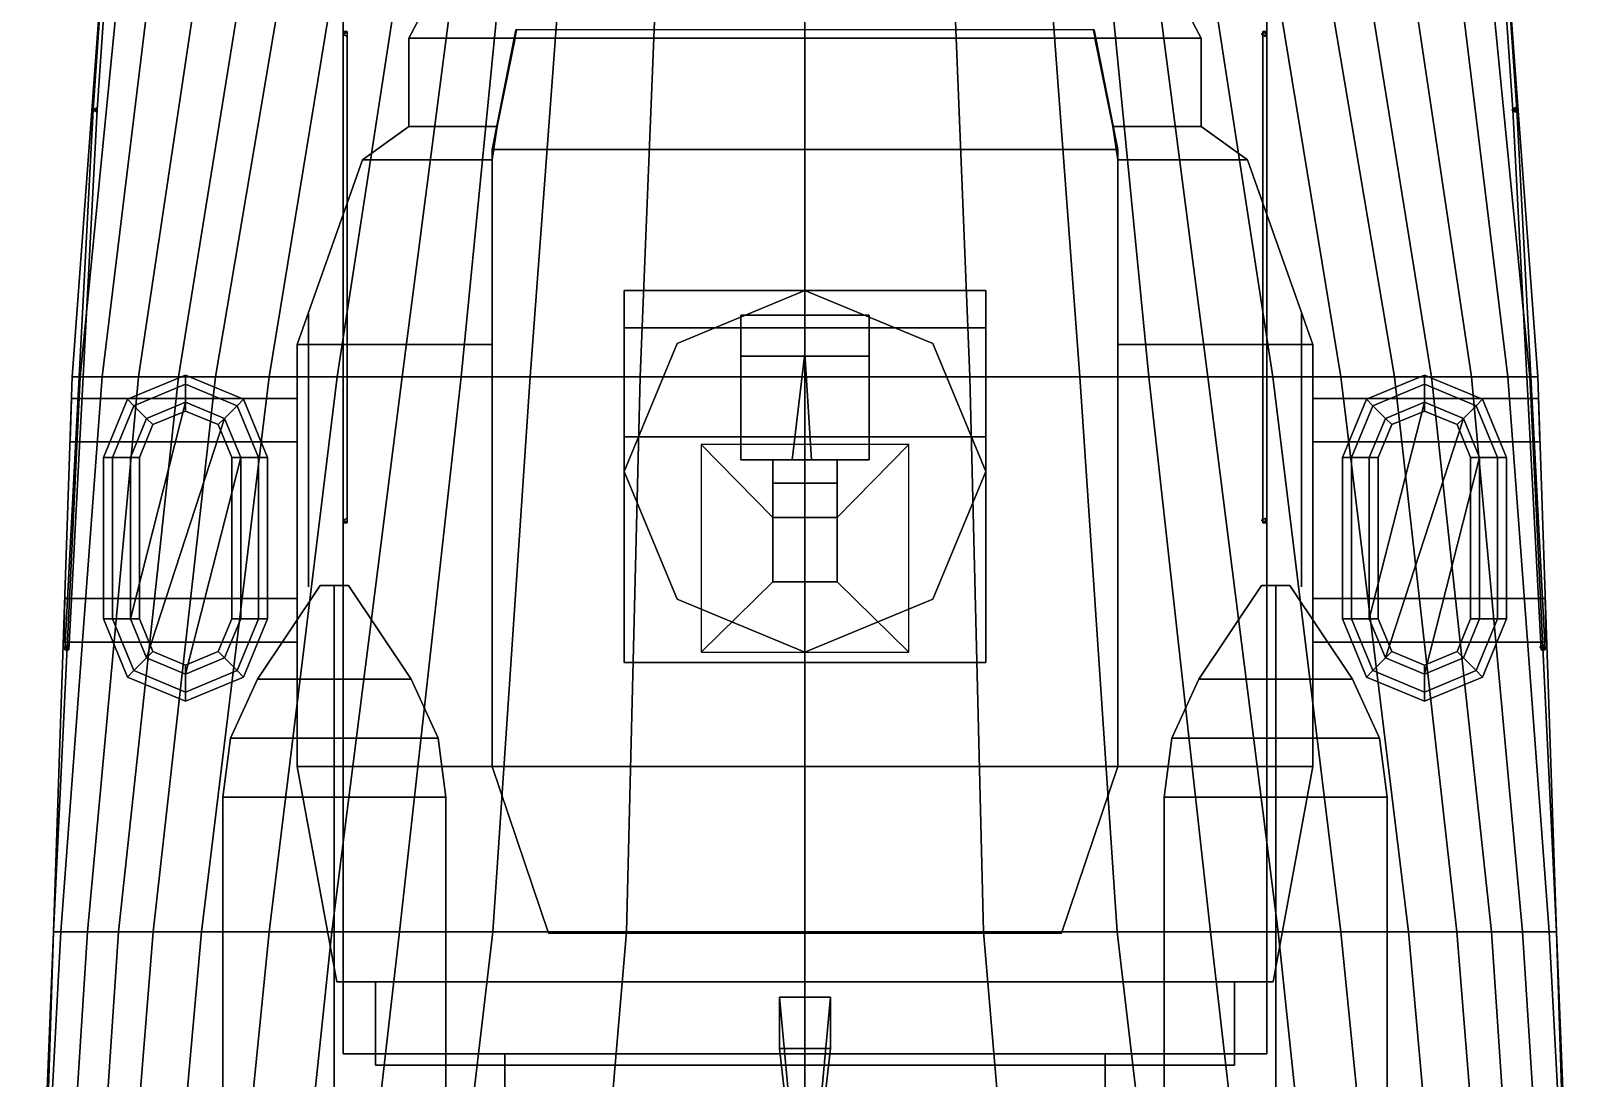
# Model space of a CAD drawing. Header units: millimetres. Extents: x -6 to 6, y -93 to 86.
# Drawn here: x -6.04 to 6.04, y 15.85 to 24.02 of the extents above; entities that cross this region are included whole.
import ezdxf

# ---------------------------------------------------------------- set-up
doc = ezdxf.new("R2010")
doc.units = ezdxf.units.MM
doc.layers.add('boats', color=1, linetype='Continuous')
doc.layers.add('railings', color=6, linetype='Continuous')

msp = doc.modelspace()

# ---------------------------------------------------------------- linework, layer by layer
at = {"color": 4}
for points in [[(3.09, 23.96, 9.97), (1.73, 26.52, 9.97), (-1.73, 26.52, 9.97), (-3.09, 23.96, 9.97)], [(-3.09, 23.96, 9.97), (-1.73, 26.52, 9.97), (1.73, 26.52, 9.97), (3.09, 23.96, 9.97)], [(-3.09, 23.96, 9.97), (-3.09, 23.96, 11.37), (-1.73, 26.52, 11.37), (-1.73, 26.52, 9.97)], [(-1.73, 26.52, 9.97), (-1.73, 26.52, 11.37), (-3.09, 23.96, 11.37), (-3.09, 23.96, 9.97)], [(3.09, 23.96, 9.97), (3.09, 23.96, 11.37), (1.73, 26.52, 11.37), (1.73, 26.52, 9.97)], [(1.73, 26.52, 9.97), (1.73, 26.52, 11.37), (3.09, 23.96, 11.37), (3.09, 23.96, 9.97)], [(-2.4, 23.27, 9.97), (-2.26, 23.96, 9.97), (-3.09, 23.96, 9.97), (-3.09, 23.27, 9.97)], [(-3.09, 23.27, 9.97), (-3.09, 23.96, 9.97), (-2.26, 23.96, 9.97), (-2.4, 23.27, 9.97)], [(-3.09, 23.96, 9.97), (-3.09, 23.96, 11.37), (-3.09, 23.27, 11.37), (-3.09, 23.27, 9.97)], [(-3.09, 23.27, 9.97), (-3.09, 23.27, 11.37), (-3.09, 23.96, 11.37), (-3.09, 23.96, 9.97)], [(-2.44, 23.09, 11.63), (-2.44, 23.09, 13.03), (-2.25, 24.02, 13.03), (-2.25, 24.02, 11.63)], [(-2.25, 24.02, 11.63), (-2.25, 24.02, 13.03), (-2.44, 23.09, 13.03), (-2.44, 23.09, 11.63)], [(2.44, 23.09, 11.63), (2.44, 23.09, 13.03), (2.25, 24.02, 13.03), (2.25, 24.02, 11.63)], [(2.25, 24.02, 11.63), (2.25, 24.02, 13.03), (2.44, 23.09, 13.03), (2.44, 23.09, 11.63)], [(2.4, 23.27, 9.97), (2.26, 23.96, 9.97), (3.09, 23.96, 9.97), (3.09, 23.27, 9.97)], [(3.09, 23.27, 9.97), (3.09, 23.96, 9.97), (2.26, 23.96, 9.97), (2.4, 23.27, 9.97)], [(3.09, 23.96, 9.97), (3.09, 23.96, 11.37), (3.09, 23.27, 11.37), (3.09, 23.27, 9.97)], [(3.09, 23.27, 9.97), (3.09, 23.27, 11.37), (3.09, 23.96, 11.37), (3.09, 23.96, 9.97)], [(-2.44, 23.09, 11.63), (-2.44, 23.09, 13.03), (-2.44, 18.28, 13.03), (-2.44, 18.28, 11.63)], [(-2.44, 18.28, 11.63), (-2.44, 18.28, 13.03), (-2.44, 23.09, 13.03), (-2.44, 23.09, 11.63)], [(2.44, 23.09, 11.63), (2.44, 23.09, 13.03), (2.44, 18.28, 13.03), (2.44, 18.28, 11.63)], [(2.44, 18.28, 11.63), (2.44, 18.28, 13.03), (2.44, 23.09, 13.03), (2.44, 23.09, 11.63)], [(-2, 16.98, 11.63), (-2, 16.98, 13.03), (-2.44, 18.28, 13.03), (-2.44, 18.28, 11.63)], [(-2.44, 18.28, 11.63), (-2.44, 18.28, 13.03), (-2, 16.98, 13.03), (-2, 16.98, 11.63)], [(2, 16.98, 11.63), (2, 16.98, 13.03), (2.44, 18.28, 13.03), (2.44, 18.28, 11.63)], [(2.44, 18.28, 11.63), (2.44, 18.28, 13.03), (2, 16.98, 13.03), (2, 16.98, 11.63)], [(-2, 16.98, 11.63), (-2, 16.98, 13.03), (2, 16.98, 13.03), (2, 16.98, 11.63)], [(2, 16.98, 11.63), (2, 16.98, 13.03), (-2, 16.98, 13.03), (-2, 16.98, 11.63)]]:
    msp.add_3dface(points, dxfattribs=at)
for points in [[(-5.399, 25.577, 4.649), (-5.233, 25.577, 3.469), (-5.652, 21.319, 3.469), (-5.714, 21.319, 4.365)], [(5.399, 25.577, 4.649), (-5.399, 25.577, 4.649), (-5.714, 21.319, 4.365), (5.714, 21.319, 4.365)], [(-5.233, 25.577, 3.469), (-4.959, 25.577, 1.963), (-5.481, 21.319, 1.963), (-5.652, 21.319, 3.469)], [(-4.959, 25.577, 1.963), (-4.56, 25.577, 0.4), (-5.197, 21.319, 0.4), (-5.481, 21.319, 1.963)], [(-4.56, 25.577, 0.4), (-4.198, 25.577, -0.708), (-4.886, 21.319, -0.708), (-5.197, 21.319, 0.4)], [(-4.198, 25.577, -0.708), (-3.877, 25.577, -1.432), (-4.596, 21.319, -1.432), (-4.886, 21.319, -0.708)], [(-3.877, 25.577, -1.432), (-3.478, 25.577, -2.111), (-4.177, 21.319, -2.111), (-4.596, 21.319, -1.432)], [(-3.478, 25.577, -2.111), (-2.992, 25.577, -2.67), (-3.649, 21.319, -2.67), (-4.177, 21.319, -2.111)], [(-2.992, 25.577, -2.67), (-2.588, 25.577, -3.027), (-3.142, 21.319, -3.027), (-3.649, 21.319, -2.67)], [(-2.588, 25.577, -3.027), (-2.262, 25.577, -3.275), (-2.681, 21.319, -3.275), (-3.142, 21.319, -3.027)], [(-2.262, 25.577, -3.275), (-1.827, 25.577, -3.534), (-2.143, 21.319, -3.534), (-2.681, 21.319, -3.275)], [(-1.827, 25.577, -3.534), (-1.113, 25.577, -3.798), (-1.284, 21.319, -3.798), (-2.143, 21.319, -3.534)], [(0, 21.319, -3.974), (-1.284, 21.319, -3.798), (-1.113, 25.577, -3.798), (0, 25.577, -3.974)], [(0, 25.577, -3.974), (1.113, 25.577, -3.798), (1.284, 21.319, -3.798), (0, 21.319, -3.974)], [(2.143, 21.319, -3.534), (1.284, 21.319, -3.798), (1.113, 25.577, -3.798), (1.827, 25.577, -3.534)], [(2.681, 21.319, -3.275), (2.143, 21.319, -3.534), (1.827, 25.577, -3.534), (2.262, 25.577, -3.275)], [(3.142, 21.319, -3.027), (2.681, 21.319, -3.275), (2.262, 25.577, -3.275), (2.588, 25.577, -3.027)], [(3.649, 21.319, -2.67), (3.142, 21.319, -3.027), (2.588, 25.577, -3.027), (2.992, 25.577, -2.67)], [(4.177, 21.319, -2.111), (3.649, 21.319, -2.67), (2.992, 25.577, -2.67), (3.478, 25.577, -2.111)], [(4.596, 21.319, -1.432), (4.177, 21.319, -2.111), (3.478, 25.577, -2.111), (3.877, 25.577, -1.432)], [(4.886, 21.319, -0.708), (4.596, 21.319, -1.432), (3.877, 25.577, -1.432), (4.198, 25.577, -0.708)], [(5.197, 21.319, 0.4), (4.886, 21.319, -0.708), (4.198, 25.577, -0.708), (4.56, 25.577, 0.4)], [(5.481, 21.319, 1.963), (5.197, 21.319, 0.4), (4.56, 25.577, 0.4), (4.959, 25.577, 1.963)], [(5.652, 21.319, 3.469), (5.481, 21.319, 1.963), (4.959, 25.577, 1.963), (5.233, 25.577, 3.469)], [(5.714, 21.319, 4.365), (5.652, 21.319, 3.469), (5.233, 25.577, 3.469), (5.399, 25.577, 4.649)], [(3.6, 16.04, 6.49), (3.6, 25.32, 6.73), (-3.6, 25.32, 6.73), (-3.6, 16.04, 6.49)], [(-3.6, 25.32, 6.73), (-3.6, 25.32, 4.47), (-3.6, 16.04, 4.19), (-3.6, 16.04, 6.49)], [(3.6, 16.04, 4.19), (3.6, 25.32, 4.47), (3.6, 25.32, 6.73), (3.6, 16.04, 6.49)], [(-2.254, 24.024, 6.69), (-2.44, 23.09, 6.67), (-2.44, 23.09, 11.63), (-2.254, 24.024, 11.63)], [(2.44, 23.09, 11.63), (2.254, 24.024, 11.63), (-2.254, 24.024, 11.63), (-2.44, 23.09, 11.63)], [(2.44, 23.09, 6.67), (2.254, 24.024, 6.69), (2.254, 24.024, 11.63), (2.44, 23.09, 11.63)], [(-3.57, 24.007, 6.69), (-3.6, 23.99, 6.69), (-3.6, 23.99, 7.69), (-3.57, 24.007, 7.69)], [(-3.6, 23.99, 6.69), (-3.57, 23.973, 6.69), (-3.57, 23.973, 7.69), (-3.6, 23.99, 7.69)], [(-3.57, 23.973, 6.69), (-3.57, 24.007, 6.69), (-3.57, 24.007, 7.69), (-3.57, 23.973, 7.69)], [(3.59, 24.007, 6.69), (3.56, 23.99, 6.69), (3.56, 23.99, 7.69), (3.59, 24.007, 7.69)], [(3.56, 23.99, 6.69), (3.59, 23.973, 6.69), (3.59, 23.973, 7.69), (3.56, 23.99, 7.69)], [(3.59, 23.973, 6.69), (3.59, 24.007, 6.69), (3.59, 24.007, 7.69), (3.59, 23.973, 7.69)], [(-5.52, 23.417, 4.5), (-5.55, 23.4, 4.5), (-5.55, 23.4, 5.5), (-5.52, 23.417, 5.5)], [(-5.52, 23.383, 4.5), (-5.52, 23.417, 4.5), (-5.52, 23.417, 5.5), (-5.52, 23.383, 5.5)], [(5.54, 23.417, 4.5), (5.51, 23.4, 4.5), (5.51, 23.4, 5.5), (5.54, 23.417, 5.5)], [(5.54, 23.383, 4.5), (5.54, 23.417, 4.5), (5.54, 23.417, 5.5), (5.54, 23.383, 5.5)], [(-5.55, 23.4, 4.5), (-5.52, 23.383, 4.5), (-5.52, 23.383, 5.5), (-5.55, 23.4, 5.5)], [(5.51, 23.4, 4.5), (5.54, 23.383, 4.5), (5.54, 23.383, 5.5), (5.51, 23.4, 5.5)], [(-2.44, 23.01, 9.36), (-2.4, 23.27, 9.36), (-3.09, 23.27, 9.36), (-3.45, 23.01, 9.36)], [(-3.45, 23.01, 9.36), (-3.09, 23.27, 9.36), (-2.4, 23.27, 9.36), (-2.44, 23.01, 9.36)], [(-3.45, 23.01, 9.36), (-3.09, 23.27, 9.36), (-3.09, 23.27, 11), (-3.45, 23.01, 11)], [(-3.45, 23.01, 11), (-3.09, 23.27, 11), (-3.09, 23.27, 9.36), (-3.45, 23.01, 9.36)], [(-3.09, 23.27, 9.36), (-2.4, 23.27, 9.36), (-2.4, 23.27, 9.97), (-3.09, 23.27, 9.97)], [(-3.09, 23.27, 9.97), (-2.4, 23.27, 9.97), (-2.4, 23.27, 9.36), (-3.09, 23.27, 9.36)], [(2.44, 23.01, 9.36), (2.4, 23.27, 9.36), (3.09, 23.27, 9.36), (3.45, 23.01, 9.36)], [(3.45, 23.01, 9.36), (3.09, 23.27, 9.36), (2.4, 23.27, 9.36), (2.44, 23.01, 9.36)], [(3.09, 23.27, 9.97), (2.4, 23.27, 9.97), (2.4, 23.27, 9.36), (3.09, 23.27, 9.36)], [(3.09, 23.27, 9.36), (2.4, 23.27, 9.36), (2.4, 23.27, 9.97), (3.09, 23.27, 9.97)], [(3.45, 23.01, 9.36), (3.09, 23.27, 9.36), (3.09, 23.27, 11), (3.45, 23.01, 11)], [(3.45, 23.01, 11), (3.09, 23.27, 11), (3.09, 23.27, 9.36), (3.45, 23.01, 9.36)], [(2.44, 18.28, 11.63), (2.44, 23.09, 11.63), (-2.44, 23.09, 11.63), (-2.44, 18.28, 11.63)], [(-2.44, 23.09, 11.63), (-2.44, 23.09, 6.67), (-2.44, 18.28, 6.54), (-2.44, 18.28, 11.63)], [(2.44, 18.28, 6.54), (2.44, 23.09, 6.67), (2.44, 23.09, 11.63), (2.44, 18.28, 11.63)], [(-2.44, 21.57, 9.36), (-2.44, 23.01, 9.36), (-3.45, 23.01, 9.36), (-3.96, 21.57, 9.36)], [(-3.96, 21.57, 9.36), (-3.45, 23.01, 9.36), (-2.44, 23.01, 9.36), (-2.44, 21.57, 9.36)], [(-3.96, 21.57, 11), (-3.45, 23.01, 11), (-3.45, 23.01, 9.36), (-3.96, 21.57, 9.36)], [(-3.96, 21.57, 9.36), (-3.45, 23.01, 9.36), (-3.45, 23.01, 11), (-3.96, 21.57, 11)], [(2.44, 21.57, 9.36), (2.44, 23.01, 9.36), (3.45, 23.01, 9.36), (3.96, 21.57, 9.36)], [(3.96, 21.57, 9.36), (3.45, 23.01, 9.36), (2.44, 23.01, 9.36), (2.44, 21.57, 9.36)], [(3.96, 21.57, 11), (3.45, 23.01, 11), (3.45, 23.01, 9.36), (3.96, 21.57, 9.36)], [(3.96, 21.57, 9.36), (3.45, 23.01, 9.36), (3.45, 23.01, 11), (3.96, 21.57, 11)], [(-1.41, 21.99, 15.04), (-1.41, 21.99, 14.14), (-1.41, 19.09, 14.14), (-1.41, 19.09, 16.07)], [(1.41, 21.99, 15.04), (1.41, 21.99, 14.14), (-1.41, 21.99, 14.14), (-1.41, 21.99, 15.04)], [(-1.41, 19.09, 14.14), (-1.41, 21.99, 14.14), (1.41, 21.99, 14.14), (1.41, 19.09, 14.14)], [(-1.41, 21.7, 15.56), (-1.41, 21.99, 15.04), (-1.41, 19.09, 16.07), (-1.41, 20.85, 16.07)], [(1.41, 21.7, 15.56), (1.41, 21.99, 15.04), (-1.41, 21.99, 15.04), (-1.41, 21.7, 15.56)], [(0, 21.99, 11.63), (-0.997, 21.577, 11.63), (-0.997, 21.577, 14.14), (0, 21.99, 14.14)], [(0.997, 21.577, 11.63), (0, 21.99, 11.63), (0, 21.99, 14.14), (0.997, 21.577, 14.14)], [(1.41, 19.09, 14.14), (1.41, 21.99, 14.14), (1.41, 21.99, 15.04), (1.41, 19.09, 16.07)], [(1.41, 19.09, 16.07), (1.41, 21.99, 15.04), (1.41, 21.7, 15.56), (1.41, 20.85, 16.07)], [(-3.87, 21.51, 4.37), (-3.87, 21.81, 4.39), (-3.87, 21.81, 9.36), (-3.87, 21.51, 9.36)], [(-3.87, 21.51, 9.36), (-3.87, 21.81, 9.36), (-3.87, 21.81, 4.39), (-3.87, 21.51, 4.37)], [(-3.87, 19.68, 9.36), (-3.87, 19.98, 9.36), (-3.87, 21.81, 6.64), (-3.87, 21.51, 6.63)], [(-3.87, 21.51, 6.63), (-3.87, 21.81, 6.64), (-3.87, 19.98, 9.36), (-3.87, 19.68, 9.36)], [(0.5, 20.67, 17.41), (0.5, 21.8, 16.92), (-0.5, 21.8, 16.92), (-0.5, 20.67, 17.41)], [(-0.5, 20.67, 17.41), (-0.5, 21.8, 16.92), (0.5, 21.8, 16.92), (0.5, 20.67, 17.41)], [(3.87, 19.68, 9.36), (3.87, 19.98, 9.36), (3.87, 21.81, 6.64), (3.87, 21.51, 6.63)], [(3.87, 21.51, 6.63), (3.87, 21.81, 6.64), (3.87, 19.98, 9.36), (3.87, 19.68, 9.36)], [(3.87, 21.51, 9.36), (3.87, 21.81, 9.36), (3.87, 21.81, 4.39), (3.87, 21.51, 4.37)], [(3.87, 21.51, 4.37), (3.87, 21.81, 4.39), (3.87, 21.81, 9.36), (3.87, 21.51, 9.36)], [(1.41, 20.85, 16.07), (1.41, 21.7, 15.56), (-1.41, 21.7, 15.56), (-1.41, 20.85, 16.07)], [(-2.44, 18.28, 9.36), (-2.44, 21.57, 9.36), (-3.96, 21.57, 9.36), (-3.96, 18.28, 9.36)], [(-3.96, 18.28, 9.36), (-3.96, 21.57, 9.36), (-2.44, 21.57, 9.36), (-2.44, 18.28, 9.36)], [(-3.96, 18.28, 9.36), (-3.96, 21.57, 9.36), (-3.96, 21.57, 10.82), (-3.96, 18.28, 10.77)], [(-3.96, 18.28, 10.77), (-3.96, 21.57, 10.82), (-3.96, 21.57, 9.36), (-3.96, 18.28, 9.36)], [(-0.997, 21.577, 11.63), (-1.41, 20.58, 11.63), (-1.41, 20.58, 14.14), (-0.997, 21.577, 14.14)], [(-0.1, 20.67, 17.96), (0.05, 20.67, 18.047), (0, 21.5, 17.96)], [(0.05, 20.67, 17.873), (-0.1, 20.67, 17.96), (0, 21.5, 17.96)], [(0.05, 20.67, 18.047), (0.05, 20.67, 17.873), (0, 21.5, 17.96)], [(1.41, 20.58, 11.63), (0.997, 21.577, 11.63), (0.997, 21.577, 14.14), (1.41, 20.58, 14.14)], [(3.96, 18.28, 9.36), (3.96, 21.57, 9.36), (2.44, 21.57, 9.36), (2.44, 18.28, 9.36)], [(2.44, 18.28, 9.36), (2.44, 21.57, 9.36), (3.96, 21.57, 9.36), (3.96, 18.28, 9.36)], [(3.96, 18.28, 10.77), (3.96, 21.57, 10.82), (3.96, 21.57, 9.36), (3.96, 18.28, 9.36)], [(3.96, 18.28, 9.36), (3.96, 21.57, 9.36), (3.96, 21.57, 10.82), (3.96, 18.28, 10.77)], [(0.5, 20.67, 18.31), (0.5, 21.48, 19), (-0.5, 21.48, 19), (-0.5, 20.67, 18.31)], [(-0.5, 20.67, 18.31), (-0.5, 21.48, 19), (0.5, 21.48, 19), (0.5, 20.67, 18.31)], [(-5.652, 21.319, 3.469), (-5.481, 21.319, 1.963), (-5.802, 16.991, 1.963), (-5.859, 16.991, 3.469)], [(-5.714, 21.319, 4.365), (-5.652, 21.319, 3.469), (-5.859, 16.991, 3.469), (-5.859, 16.991, 4.24)], [(5.714, 21.319, 4.365), (-5.714, 21.319, 4.365), (-5.859, 16.991, 4.24), (5.859, 16.991, 4.24)], [(-5.481, 21.319, 1.963), (-5.197, 21.319, 0.4), (-5.595, 16.991, 0.4), (-5.802, 16.991, 1.963)], [(-5.197, 21.319, 0.4), (-4.886, 21.319, -0.708), (-5.352, 16.991, -0.708), (-5.595, 16.991, 0.4)], [(-4.886, 21.319, -0.708), (-4.596, 21.319, -1.432), (-5.083, 16.991, -1.432), (-5.352, 16.991, -0.708)], [(-4.596, 21.319, -1.432), (-4.177, 21.319, -2.111), (-4.705, 16.991, -2.111), (-5.083, 16.991, -1.432)], [(-4.177, 21.319, -2.111), (-3.649, 21.319, -2.67), (-4.177, 16.991, -2.69), (-4.705, 16.991, -2.111)], [(-3.649, 21.319, -2.67), (-3.142, 21.319, -3.027), (-3.69, 16.991, -3.027), (-4.177, 16.991, -2.69)], [(-3.142, 21.319, -3.027), (-2.681, 21.319, -3.275), (-3.163, 16.991, -3.275), (-3.69, 16.991, -3.027)], [(-2.681, 21.319, -3.275), (-2.143, 21.319, -3.534), (-2.433, 16.991, -3.534), (-3.163, 16.991, -3.275)], [(-2.143, 21.319, -3.534), (-1.284, 21.319, -3.798), (-1.392, 16.991, -3.798), (-2.433, 16.991, -3.534)], [(0, 16.991, -3.974), (-1.392, 16.991, -3.798), (-1.284, 21.319, -3.798), (0, 21.319, -3.974)], [(0, 21.319, -3.974), (1.284, 21.319, -3.798), (1.392, 16.991, -3.798), (0, 16.991, -3.974)], [(2.433, 16.991, -3.534), (1.392, 16.991, -3.798), (1.284, 21.319, -3.798), (2.143, 21.319, -3.534)], [(3.163, 16.991, -3.275), (2.433, 16.991, -3.534), (2.143, 21.319, -3.534), (2.681, 21.319, -3.275)], [(3.69, 16.991, -3.027), (3.163, 16.991, -3.275), (2.681, 21.319, -3.275), (3.142, 21.319, -3.027)], [(4.177, 16.991, -2.69), (3.69, 16.991, -3.027), (3.142, 21.319, -3.027), (3.649, 21.319, -2.67)], [(4.705, 16.991, -2.111), (4.177, 16.991, -2.69), (3.649, 21.319, -2.67), (4.177, 21.319, -2.111)], [(5.083, 16.991, -1.432), (4.705, 16.991, -2.111), (4.177, 21.319, -2.111), (4.596, 21.319, -1.432)], [(5.352, 16.991, -0.708), (5.083, 16.991, -1.432), (4.596, 21.319, -1.432), (4.886, 21.319, -0.708)], [(5.595, 16.991, 0.4), (5.352, 16.991, -0.708), (4.886, 21.319, -0.708), (5.197, 21.319, 0.4)], [(5.802, 16.991, 1.963), (5.595, 16.991, 0.4), (5.197, 21.319, 0.4), (5.481, 21.319, 1.963)], [(5.859, 16.991, 3.469), (5.802, 16.991, 1.963), (5.481, 21.319, 1.963), (5.652, 21.319, 3.469)], [(5.859, 16.991, 4.24), (5.859, 16.991, 3.469), (5.652, 21.319, 3.469), (5.714, 21.319, 4.365)], [(-3.96, 20.81, 9.36), (-3.96, 21.15, 9.36), (-5.72, 21.15, 9.36), (-5.73, 20.81, 9.36)], [(-5.73, 20.81, 9.36), (-5.72, 21.15, 9.36), (-3.96, 21.15, 9.36), (-3.96, 20.81, 9.36)], [(3.96, 20.81, 9.36), (3.96, 21.15, 9.36), (5.72, 21.15, 9.36), (5.73, 20.81, 9.36)], [(5.73, 20.81, 9.36), (5.72, 21.15, 9.36), (3.96, 21.15, 9.36), (3.96, 20.81, 9.36)], [(-1.41, 20.85, 16.07), (-1.41, 19.09, 16.07), (1.41, 19.09, 16.07), (1.41, 20.85, 16.07)], [(-0.25, 20.22, 16.99), (-0.81, 20.79, 16.07), (-0.81, 19.17, 16.07), (-0.25, 19.72, 16.99)], [(0.25, 20.22, 16.99), (0.81, 20.79, 16.07), (-0.81, 20.79, 16.07), (-0.25, 20.22, 16.99)], [(0.81, 19.17, 16.07), (0.81, 20.79, 16.07), (0.25, 20.22, 16.99), (0.25, 19.72, 16.99)], [(-0.5, 20.67, 18.31), (-0.5, 20.67, 17.41), (0.5, 20.67, 17.41), (0.5, 20.67, 18.31)], [(0.5, 20.67, 18.31), (0.5, 20.67, 17.41), (-0.5, 20.67, 17.41), (-0.5, 20.67, 18.31)], [(-0.25, 20.67, 18.31), (-0.25, 20.67, 17.41), (-0.25, 20.49, 17.41), (-0.25, 20.49, 18)], [(0.25, 20.49, 18), (0.25, 20.67, 18.31), (-0.25, 20.67, 18.31), (-0.25, 20.49, 18)], [(-0.25, 20.49, 17.41), (-0.25, 20.67, 17.41), (0.25, 20.67, 17.41), (0.25, 20.49, 17.41)], [(0.25, 20.49, 17.41), (0.25, 20.67, 17.41), (0.25, 20.67, 18.31), (0.25, 20.49, 18)], [(-1.41, 20.58, 11.63), (-0.997, 19.583, 11.63), (-0.997, 19.583, 14.14), (-1.41, 20.58, 14.14)], [(0.997, 19.583, 11.63), (1.41, 20.58, 11.63), (1.41, 20.58, 14.14), (0.997, 19.583, 14.14)], [(-0.25, 20.49, 17.41), (-0.25, 20.22, 16.99), (-0.25, 19.72, 16.99), (-0.25, 20.49, 18)], [(0.25, 20.49, 17.41), (0.25, 20.22, 16.99), (-0.25, 20.22, 16.99), (-0.25, 20.49, 17.41)], [(-0.25, 20.49, 18), (-0.25, 19.72, 16.99), (0.25, 19.72, 16.99), (0.25, 20.49, 18)], [(0.25, 19.72, 16.99), (0.25, 20.22, 16.99), (0.25, 20.49, 17.41), (0.25, 20.49, 18)], [(-3.57, 20.217, 6.59), (-3.6, 20.2, 6.59), (-3.6, 20.2, 7.59), (-3.57, 20.217, 7.59)], [(-3.6, 20.2, 6.59), (-3.57, 20.183, 6.59), (-3.57, 20.183, 7.59), (-3.6, 20.2, 7.59)], [(-3.57, 20.183, 6.59), (-3.57, 20.217, 6.59), (-3.57, 20.217, 7.59), (-3.57, 20.183, 7.59)], [(3.59, 20.217, 6.59), (3.56, 20.2, 6.59), (3.56, 20.2, 7.59), (3.59, 20.217, 7.59)], [(3.56, 20.2, 6.59), (3.59, 20.183, 6.59), (3.59, 20.183, 7.59), (3.56, 20.2, 7.59)], [(3.59, 20.183, 6.59), (3.59, 20.217, 6.59), (3.59, 20.217, 7.59), (3.59, 20.183, 7.59)], [(-3.87, 19.68, 4.31), (-3.87, 19.98, 4.32), (-3.87, 19.98, 9.36), (-3.87, 19.68, 9.36)], [(-3.87, 19.68, 9.36), (-3.87, 19.98, 9.36), (-3.87, 19.98, 4.32), (-3.87, 19.68, 4.31)], [(3.87, 19.68, 4.31), (3.87, 19.98, 4.32), (3.87, 19.98, 9.36), (3.87, 19.68, 9.36)], [(3.87, 19.68, 9.36), (3.87, 19.98, 9.36), (3.87, 19.98, 4.32), (3.87, 19.68, 4.31)], [(-0.25, 19.72, 16.99), (-0.81, 19.17, 16.07), (0.81, 19.17, 16.07), (0.25, 19.72, 16.99)], [(-3.96, 19.25, 9.36), (-3.96, 19.59, 9.36), (-5.77, 19.59, 9.36), (-5.78, 19.25, 9.36)], [(-5.78, 19.25, 9.36), (-5.77, 19.59, 9.36), (-3.96, 19.59, 9.36), (-3.96, 19.25, 9.36)], [(-0.997, 19.583, 11.63), (0, 19.17, 11.63), (0, 19.17, 14.14), (-0.997, 19.583, 14.14)], [(0, 19.17, 11.63), (0.997, 19.583, 11.63), (0.997, 19.583, 14.14), (0, 19.17, 14.14)], [(3.96, 19.25, 9.36), (3.96, 19.59, 9.36), (5.77, 19.59, 9.36), (5.78, 19.25, 9.36)], [(5.78, 19.25, 9.36), (5.77, 19.59, 9.36), (3.96, 19.59, 9.36), (3.96, 19.25, 9.36)], [(-5.74, 19.227, 4.3), (-5.77, 19.21, 4.3), (-5.77, 19.21, 5.3), (-5.74, 19.227, 5.3)], [(-5.77, 19.21, 4.3), (-5.74, 19.193, 4.3), (-5.74, 19.193, 5.3), (-5.77, 19.21, 5.3)], [(-5.74, 19.193, 4.3), (-5.74, 19.227, 4.3), (-5.74, 19.227, 5.3), (-5.74, 19.193, 5.3)], [(5.76, 19.227, 4.3), (5.73, 19.21, 4.3), (5.73, 19.21, 5.3), (5.76, 19.227, 5.3)], [(5.73, 19.21, 4.3), (5.76, 19.193, 4.3), (5.76, 19.193, 5.3), (5.73, 19.21, 5.3)], [(5.76, 19.193, 4.3), (5.76, 19.227, 4.3), (5.76, 19.227, 5.3), (5.76, 19.193, 5.3)], [(-1.41, 19.09, 16.07), (-1.41, 19.09, 14.14), (1.41, 19.09, 14.14), (1.41, 19.09, 16.07)], [(3.65, 16.6, 9.36), (3.96, 18.28, 9.36), (-3.96, 18.28, 9.36), (-3.65, 16.6, 9.36)], [(-3.65, 16.6, 9.36), (-3.96, 18.28, 9.36), (3.96, 18.28, 9.36), (3.65, 16.6, 9.36)], [(-3.65, 16.6, 10.77), (-3.96, 18.28, 10.77), (-3.96, 18.28, 9.36), (-3.65, 16.6, 9.36)], [(-3.65, 16.6, 9.36), (-3.96, 18.28, 9.36), (-3.96, 18.28, 10.77), (-3.65, 16.6, 10.77)], [(-2.44, 18.28, 11.63), (-2.44, 18.28, 6.54), (-2, 16.98, 6.51), (-2, 16.98, 11.63)], [(2, 16.98, 11.63), (2.44, 18.28, 11.63), (-2.44, 18.28, 11.63), (-2, 16.98, 11.63)], [(2, 16.98, 6.51), (2.44, 18.28, 6.54), (2.44, 18.28, 11.63), (2, 16.98, 11.63)], [(3.65, 16.6, 9.36), (3.96, 18.28, 9.36), (3.96, 18.28, 10.77), (3.65, 16.6, 10.77)], [(3.65, 16.6, 10.77), (3.96, 18.28, 10.77), (3.96, 18.28, 9.36), (3.65, 16.6, 9.36)], [(-5.802, 16.991, 1.963), (-5.595, 16.991, 0.4), (-5.875, 12.594, 0.4), (-6.035, 12.594, 1.963)], [(-5.859, 16.991, 3.469), (-5.802, 16.991, 1.963), (-6.035, 12.594, 1.963), (-6.035, 12.594, 3.624)], [(-5.859, 16.991, 4.24), (-5.859, 16.991, 3.469), (-6.035, 12.594, 3.624), (-5.999, 12.594, 4.023)], [(5.859, 16.991, 4.24), (-5.859, 16.991, 4.24), (-5.999, 12.594, 4.023), (5.999, 12.594, 4.023)], [(-5.595, 16.991, 0.4), (-5.352, 16.991, -0.708), (-5.647, 12.594, -0.754), (-5.875, 12.594, 0.4)], [(-5.352, 16.991, -0.708), (-5.083, 16.991, -1.432), (-5.435, 12.594, -1.432), (-5.647, 12.594, -0.754)], [(-5.083, 16.991, -1.432), (-4.705, 16.991, -2.111), (-5.098, 12.594, -2.111), (-5.435, 12.594, -1.432)], [(-4.705, 16.991, -2.111), (-4.177, 16.991, -2.69), (-4.617, 12.594, -2.69), (-5.098, 12.594, -2.111)], [(-4.177, 16.991, -2.69), (-3.69, 16.991, -3.027), (-4.151, 12.594, -3.027), (-4.617, 12.594, -2.69)], [(-3.69, 16.991, -3.027), (-3.163, 16.991, -3.275), (-3.665, 12.594, -3.275), (-4.151, 12.594, -3.027)], [(-3.163, 16.991, -3.275), (-2.433, 16.991, -3.534), (-2.95, 12.594, -3.534), (-3.665, 12.594, -3.275)], [(-2.433, 16.991, -3.534), (-1.392, 16.991, -3.798), (-1.765, 12.594, -3.798), (-2.95, 12.594, -3.534)], [(-2, 16.98, 11.63), (-2, 16.98, 6.51), (2, 16.98, 6.51), (2, 16.98, 11.63)], [(0, 12.594, -3.974), (-1.765, 12.594, -3.798), (-1.392, 16.991, -3.798), (0, 16.991, -3.974)], [(0, 16.991, -3.974), (1.392, 16.991, -3.798), (1.765, 12.594, -3.798), (0, 12.594, -3.974)], [(2.95, 12.594, -3.534), (1.765, 12.594, -3.798), (1.392, 16.991, -3.798), (2.433, 16.991, -3.534)], [(3.665, 12.594, -3.275), (2.95, 12.594, -3.534), (2.433, 16.991, -3.534), (3.163, 16.991, -3.275)], [(4.151, 12.594, -3.027), (3.665, 12.594, -3.275), (3.163, 16.991, -3.275), (3.69, 16.991, -3.027)], [(4.617, 12.594, -2.69), (4.151, 12.594, -3.027), (3.69, 16.991, -3.027), (4.177, 16.991, -2.69)], [(5.098, 12.594, -2.111), (4.617, 12.594, -2.69), (4.177, 16.991, -2.69), (4.705, 16.991, -2.111)], [(5.435, 12.594, -1.432), (5.098, 12.594, -2.111), (4.705, 16.991, -2.111), (5.083, 16.991, -1.432)], [(5.647, 12.594, -0.754), (5.435, 12.594, -1.432), (5.083, 16.991, -1.432), (5.352, 16.991, -0.708)], [(5.875, 12.594, 0.4), (5.647, 12.594, -0.754), (5.352, 16.991, -0.708), (5.595, 16.991, 0.4)], [(6.035, 12.594, 1.963), (5.875, 12.594, 0.4), (5.595, 16.991, 0.4), (5.802, 16.991, 1.963)], [(6.035, 12.594, 3.624), (6.035, 12.594, 1.963), (5.802, 16.991, 1.963), (5.859, 16.991, 3.469)], [(5.999, 12.594, 4.023), (6.035, 12.594, 3.624), (5.859, 16.991, 3.469), (5.859, 16.991, 4.24)], [(-3.35, 16.6, 9.36), (-3.65, 16.6, 9.36), (-3.65, 16.6, 10.77), (-3.35, 16.6, 10.77)], [(-3.35, 16.6, 10.77), (-3.65, 16.6, 10.77), (-3.65, 16.6, 9.36), (-3.35, 16.6, 9.36)], [(3.35, 15.95, 9.36), (3.35, 16.6, 9.36), (-3.35, 16.6, 9.36), (-3.35, 15.95, 9.36)], [(-3.35, 15.95, 9.36), (-3.35, 16.6, 9.36), (3.35, 16.6, 9.36), (3.35, 15.95, 9.36)], [(-3.35, 15.95, 10.77), (-3.35, 16.6, 10.77), (-3.35, 16.6, 9.36), (-3.35, 15.95, 9.36)], [(-3.35, 15.95, 9.36), (-3.35, 16.6, 9.36), (-3.35, 16.6, 10.77), (-3.35, 15.95, 10.77)], [(3.35, 16.6, 10.77), (3.65, 16.6, 10.77), (3.65, 16.6, 9.36), (3.35, 16.6, 9.36)], [(3.35, 16.6, 9.36), (3.65, 16.6, 9.36), (3.65, 16.6, 10.77), (3.35, 16.6, 10.77)], [(3.35, 15.95, 9.36), (3.35, 16.6, 9.36), (3.35, 16.6, 10.77), (3.35, 15.95, 10.77)], [(3.35, 15.95, 10.77), (3.35, 16.6, 10.77), (3.35, 16.6, 9.36), (3.35, 15.95, 9.36)], [(-0.2, 16.48, 11.63), (-0.2, 16.48, 6.5), (-0.2, 16.08, 6.49), (-0.2, 16.08, 11.63)], [(0.2, 16.48, 11.63), (0.2, 16.48, 6.5), (-0.2, 16.48, 6.5), (-0.2, 16.48, 11.63)], [(-0.06, 14.99, 25.33), (-0.2, 16.48, 11.63), (-0.2, 16.08, 11.63), (-0.06, 14.87, 25.33)], [(0.06, 14.99, 25.33), (0.2, 16.48, 11.63), (-0.2, 16.48, 11.63), (-0.06, 14.99, 25.33)], [(0.2, 16.08, 11.63), (0.2, 16.48, 11.63), (0.06, 14.99, 25.33), (0.06, 14.87, 25.33)], [(0.2, 16.08, 6.49), (0.2, 16.48, 6.5), (0.2, 16.48, 11.63), (0.2, 16.08, 11.63)], [(-0.2, 16.08, 11.63), (-0.2, 16.08, 6.49), (0.2, 16.08, 6.49), (0.2, 16.08, 11.63)], [(-0.06, 14.87, 25.33), (-0.2, 16.08, 11.63), (0.2, 16.08, 11.63), (0.06, 14.87, 25.33)], [(-3.6, 16.04, 6.49), (-3.6, 16.04, 4.19), (-2.34, 16.04, 4.19), (-2.34, 16.04, 6.49)], [(3.35, 15.95, 9.36), (-3.35, 15.95, 9.36), (-3.35, 15.95, 10.77), (3.35, 15.95, 10.77)], [(3.35, 15.95, 10.77), (-3.35, 15.95, 10.77), (-3.35, 15.95, 9.36), (3.35, 15.95, 9.36)], [(2.34, 13.24, 6.2), (2.34, 16.04, 6.49), (-2.34, 16.04, 6.49), (-2.34, 13.24, 6.2)], [(-2.34, 16.04, 6.49), (-2.34, 16.04, 4.19), (-2.34, 13.24, 4.05), (-2.34, 13.24, 6.2)], [(2.34, 16.04, 6.49), (2.34, 16.04, 4.19), (3.6, 16.04, 4.19), (3.6, 16.04, 6.49)], [(2.34, 13.24, 4.05), (2.34, 16.04, 4.19), (2.34, 16.04, 6.49), (2.34, 13.24, 6.2)]]:
    msp.add_3dface(points)
at = {"layer": 'boats'}
for points in [[(-5.233, 21.093, 9.369), (-5.283, 21.143, 9.49), (-4.83, 21.33, 9.49), (-4.83, 21.26, 9.369)], [(-5.283, 21.143, 9.49), (-5.233, 21.093, 9.611), (-4.83, 21.26, 9.611), (-4.83, 21.33, 9.49)], [(-5.134, 20.994, 9.369), (-5.233, 21.093, 9.369), (-4.83, 21.26, 9.369), (-4.83, 21.12, 9.369)], [(-5.233, 21.093, 9.611), (-5.134, 20.994, 9.611), (-4.83, 21.12, 9.611), (-4.83, 21.26, 9.611)], [(-4.83, 21.26, 9.369), (-4.83, 21.33, 9.49), (-4.377, 21.143, 9.49), (-4.427, 21.093, 9.369)], [(-4.83, 21.33, 9.49), (-4.83, 21.26, 9.611), (-4.427, 21.093, 9.611), (-4.377, 21.143, 9.49)], [(-4.83, 21.12, 9.369), (-4.83, 21.26, 9.369), (-4.427, 21.093, 9.369), (-4.526, 20.994, 9.369)], [(-4.83, 21.26, 9.611), (-4.83, 21.12, 9.611), (-4.526, 20.994, 9.611), (-4.427, 21.093, 9.611)], [(4.377, 21.143, 9.49), (4.427, 21.093, 9.611), (4.83, 21.26, 9.611), (4.83, 21.33, 9.49)], [(4.427, 21.093, 9.369), (4.377, 21.143, 9.49), (4.83, 21.33, 9.49), (4.83, 21.26, 9.369)], [(4.427, 21.093, 9.611), (4.526, 20.994, 9.611), (4.83, 21.12, 9.611), (4.83, 21.26, 9.611)], [(4.526, 20.994, 9.369), (4.427, 21.093, 9.369), (4.83, 21.26, 9.369), (4.83, 21.12, 9.369)], [(4.83, 21.33, 9.49), (4.83, 21.26, 9.611), (5.233, 21.093, 9.611), (5.283, 21.143, 9.49)], [(4.83, 21.26, 9.369), (4.83, 21.33, 9.49), (5.283, 21.143, 9.49), (5.233, 21.093, 9.369)], [(4.83, 21.26, 9.611), (4.83, 21.12, 9.611), (5.134, 20.994, 9.611), (5.233, 21.093, 9.611)], [(4.83, 21.12, 9.369), (4.83, 21.26, 9.369), (5.233, 21.093, 9.369), (5.134, 20.994, 9.369)], [(-5.4, 20.69, 9.369), (-5.47, 20.69, 9.49), (-5.283, 21.143, 9.49), (-5.233, 21.093, 9.369)], [(-5.47, 20.69, 9.49), (-5.4, 20.69, 9.611), (-5.233, 21.093, 9.611), (-5.283, 21.143, 9.49)], [(-4.427, 21.093, 9.369), (-4.377, 21.143, 9.49), (-4.19, 20.69, 9.49), (-4.26, 20.69, 9.369)], [(-4.377, 21.143, 9.49), (-4.427, 21.093, 9.611), (-4.26, 20.69, 9.611), (-4.19, 20.69, 9.49)], [(4.19, 20.69, 9.49), (4.26, 20.69, 9.611), (4.427, 21.093, 9.611), (4.377, 21.143, 9.49)], [(4.26, 20.69, 9.369), (4.19, 20.69, 9.49), (4.377, 21.143, 9.49), (4.427, 21.093, 9.369)], [(5.283, 21.143, 9.49), (5.233, 21.093, 9.611), (5.4, 20.69, 9.611), (5.47, 20.69, 9.49)], [(5.233, 21.093, 9.369), (5.283, 21.143, 9.49), (5.47, 20.69, 9.49), (5.4, 20.69, 9.369)], [(-5.26, 20.69, 9.369), (-5.4, 20.69, 9.369), (-5.233, 21.093, 9.369), (-5.134, 20.994, 9.369)], [(-5.4, 20.69, 9.611), (-5.26, 20.69, 9.611), (-5.134, 20.994, 9.611), (-5.233, 21.093, 9.611)], [(-5.26, 20.69, 9.369), (-5.26, 19.43, 9.369), (-4.83, 21.12, 9.369), (-5.134, 20.994, 9.369)], [(-5.134, 20.994, 9.369), (-4.83, 21.12, 9.369), (-5.26, 19.43, 9.369), (-5.26, 20.69, 9.369)], [(-4.83, 21.12, 9.369), (-4.526, 20.994, 9.369), (-5.134, 19.126, 9.369), (-5.26, 19.43, 9.369)], [(-5.26, 19.43, 9.369), (-5.134, 19.126, 9.369), (-4.526, 20.994, 9.369), (-4.83, 21.12, 9.369)], [(-5.085, 20.945, 9.49), (-5.134, 20.994, 9.369), (-4.83, 21.12, 9.369), (-4.83, 21.05, 9.49)], [(-5.134, 20.994, 9.611), (-5.085, 20.945, 9.49), (-4.83, 21.05, 9.49), (-4.83, 21.12, 9.611)], [(-4.83, 21.05, 9.49), (-4.83, 21.12, 9.369), (-4.526, 20.994, 9.369), (-4.575, 20.945, 9.49)], [(-4.83, 21.12, 9.611), (-4.83, 21.05, 9.49), (-4.575, 20.945, 9.49), (-4.526, 20.994, 9.611)], [(-4.526, 20.994, 9.369), (-4.427, 21.093, 9.369), (-4.26, 20.69, 9.369), (-4.4, 20.69, 9.369)], [(-4.427, 21.093, 9.611), (-4.526, 20.994, 9.611), (-4.4, 20.69, 9.611), (-4.26, 20.69, 9.611)], [(4.26, 20.69, 9.611), (4.4, 20.69, 9.611), (4.526, 20.994, 9.611), (4.427, 21.093, 9.611)], [(4.4, 20.69, 9.369), (4.26, 20.69, 9.369), (4.427, 21.093, 9.369), (4.526, 20.994, 9.369)], [(4.4, 19.43, 9.369), (4.526, 19.126, 9.369), (5.134, 20.994, 9.369), (4.83, 21.12, 9.369)], [(4.83, 21.12, 9.369), (5.134, 20.994, 9.369), (4.526, 19.126, 9.369), (4.4, 19.43, 9.369)], [(4.526, 20.994, 9.369), (4.83, 21.12, 9.369), (4.4, 19.43, 9.369), (4.4, 20.69, 9.369)], [(4.4, 20.69, 9.369), (4.4, 19.43, 9.369), (4.83, 21.12, 9.369), (4.526, 20.994, 9.369)], [(4.526, 20.994, 9.611), (4.575, 20.945, 9.49), (4.83, 21.05, 9.49), (4.83, 21.12, 9.611)], [(4.575, 20.945, 9.49), (4.526, 20.994, 9.369), (4.83, 21.12, 9.369), (4.83, 21.05, 9.49)], [(4.83, 21.12, 9.611), (4.83, 21.05, 9.49), (5.085, 20.945, 9.49), (5.134, 20.994, 9.611)], [(4.83, 21.05, 9.49), (4.83, 21.12, 9.369), (5.134, 20.994, 9.369), (5.085, 20.945, 9.49)], [(5.233, 21.093, 9.611), (5.134, 20.994, 9.611), (5.26, 20.69, 9.611), (5.4, 20.69, 9.611)], [(5.134, 20.994, 9.369), (5.233, 21.093, 9.369), (5.4, 20.69, 9.369), (5.26, 20.69, 9.369)], [(-5.19, 20.69, 9.49), (-5.26, 20.69, 9.369), (-5.134, 20.994, 9.369), (-5.085, 20.945, 9.49)], [(-5.26, 20.69, 9.611), (-5.19, 20.69, 9.49), (-5.085, 20.945, 9.49), (-5.134, 20.994, 9.611)], [(-4.4, 20.69, 9.369), (-4.526, 20.994, 9.369), (-5.134, 19.126, 9.369), (-4.83, 19, 9.369)], [(-4.83, 19, 9.369), (-5.134, 19.126, 9.369), (-4.526, 20.994, 9.369), (-4.4, 20.69, 9.369)], [(-4.575, 20.945, 9.49), (-4.526, 20.994, 9.369), (-4.4, 20.69, 9.369), (-4.47, 20.69, 9.49)], [(-4.526, 20.994, 9.611), (-4.575, 20.945, 9.49), (-4.47, 20.69, 9.49), (-4.4, 20.69, 9.611)], [(4.4, 20.69, 9.611), (4.47, 20.69, 9.49), (4.575, 20.945, 9.49), (4.526, 20.994, 9.611)], [(4.47, 20.69, 9.49), (4.4, 20.69, 9.369), (4.526, 20.994, 9.369), (4.575, 20.945, 9.49)], [(4.83, 19, 9.369), (4.526, 19.126, 9.369), (5.134, 20.994, 9.369), (5.26, 20.69, 9.369)], [(5.26, 20.69, 9.369), (5.134, 20.994, 9.369), (4.526, 19.126, 9.369), (4.83, 19, 9.369)], [(5.134, 20.994, 9.611), (5.085, 20.945, 9.49), (5.19, 20.69, 9.49), (5.26, 20.69, 9.611)], [(5.085, 20.945, 9.49), (5.134, 20.994, 9.369), (5.26, 20.69, 9.369), (5.19, 20.69, 9.49)], [(-5.47, 20.69, 9.49), (-5.4, 20.69, 9.369), (-5.4, 19.43, 9.369), (-5.47, 19.43, 9.49)], [(-5.4, 20.69, 9.611), (-5.47, 20.69, 9.49), (-5.47, 19.43, 9.49), (-5.4, 19.43, 9.611)], [(-5.4, 20.69, 9.369), (-5.26, 20.69, 9.369), (-5.26, 19.43, 9.369), (-5.4, 19.43, 9.369)], [(-5.26, 20.69, 9.611), (-5.4, 20.69, 9.611), (-5.4, 19.43, 9.611), (-5.26, 19.43, 9.611)], [(-5.26, 20.69, 9.369), (-5.19, 20.69, 9.49), (-5.19, 19.43, 9.49), (-5.26, 19.43, 9.369)], [(-5.19, 20.69, 9.49), (-5.26, 20.69, 9.611), (-5.26, 19.43, 9.611), (-5.19, 19.43, 9.49)], [(-4.526, 19.126, 9.369), (-4.83, 19, 9.369), (-4.4, 20.69, 9.369), (-4.4, 19.43, 9.369)], [(-4.4, 19.43, 9.369), (-4.4, 20.69, 9.369), (-4.83, 19, 9.369), (-4.526, 19.126, 9.369)], [(-4.47, 20.69, 9.49), (-4.4, 20.69, 9.369), (-4.4, 19.43, 9.369), (-4.47, 19.43, 9.49)], [(-4.4, 20.69, 9.611), (-4.47, 20.69, 9.49), (-4.47, 19.43, 9.49), (-4.4, 19.43, 9.611)], [(-4.4, 20.69, 9.369), (-4.26, 20.69, 9.369), (-4.26, 19.43, 9.369), (-4.4, 19.43, 9.369)], [(-4.26, 20.69, 9.611), (-4.4, 20.69, 9.611), (-4.4, 19.43, 9.611), (-4.26, 19.43, 9.611)], [(-4.26, 20.69, 9.369), (-4.19, 20.69, 9.49), (-4.19, 19.43, 9.49), (-4.26, 19.43, 9.369)], [(-4.19, 20.69, 9.49), (-4.26, 20.69, 9.611), (-4.26, 19.43, 9.611), (-4.19, 19.43, 9.49)], [(4.26, 20.69, 9.611), (4.19, 20.69, 9.49), (4.19, 19.43, 9.49), (4.26, 19.43, 9.611)], [(4.19, 20.69, 9.49), (4.26, 20.69, 9.369), (4.26, 19.43, 9.369), (4.19, 19.43, 9.49)], [(4.4, 20.69, 9.611), (4.26, 20.69, 9.611), (4.26, 19.43, 9.611), (4.4, 19.43, 9.611)], [(4.26, 20.69, 9.369), (4.4, 20.69, 9.369), (4.4, 19.43, 9.369), (4.26, 19.43, 9.369)], [(4.47, 20.69, 9.49), (4.4, 20.69, 9.611), (4.4, 19.43, 9.611), (4.47, 19.43, 9.49)], [(4.4, 20.69, 9.369), (4.47, 20.69, 9.49), (4.47, 19.43, 9.49), (4.4, 19.43, 9.369)], [(5.26, 19.43, 9.369), (5.26, 20.69, 9.369), (4.83, 19, 9.369), (5.134, 19.126, 9.369)], [(5.134, 19.126, 9.369), (4.83, 19, 9.369), (5.26, 20.69, 9.369), (5.26, 19.43, 9.369)], [(5.26, 20.69, 9.611), (5.19, 20.69, 9.49), (5.19, 19.43, 9.49), (5.26, 19.43, 9.611)], [(5.19, 20.69, 9.49), (5.26, 20.69, 9.369), (5.26, 19.43, 9.369), (5.19, 19.43, 9.49)], [(5.4, 20.69, 9.611), (5.26, 20.69, 9.611), (5.26, 19.43, 9.611), (5.4, 19.43, 9.611)], [(5.26, 20.69, 9.369), (5.4, 20.69, 9.369), (5.4, 19.43, 9.369), (5.26, 19.43, 9.369)], [(5.47, 20.69, 9.49), (5.4, 20.69, 9.611), (5.4, 19.43, 9.611), (5.47, 19.43, 9.49)], [(5.4, 20.69, 9.369), (5.47, 20.69, 9.49), (5.47, 19.43, 9.49), (5.4, 19.43, 9.369)], [(-3.67, 18.96, 6.73), (-3.67, 19.69, 7.74), (-3.78, 19.69, 7.95), (-4.27, 18.96, 7.88)], [(-4.27, 18.96, 7.88), (-3.78, 19.69, 7.95), (-3.67, 19.69, 7.74), (-3.67, 18.96, 6.73)], [(-3.67, 19.69, 7.74), (-3.67, 19.69, 7.74), (-3.78, 19.69, 7.95), (-3.56, 19.69, 7.95)], [(-3.56, 19.69, 7.95), (-3.78, 19.69, 7.95), (-3.67, 19.69, 7.74)], [(-3.07, 18.96, 7.88), (-3.56, 19.69, 7.95), (-3.67, 19.69, 7.74), (-3.67, 18.96, 6.73)], [(-3.67, 18.96, 6.73), (-3.67, 19.69, 7.74), (-3.56, 19.69, 7.95), (-3.07, 18.96, 7.88)], [(3.07, 18.96, 7.88), (3.56, 19.69, 7.95), (3.67, 19.69, 7.74), (3.67, 18.96, 6.73)], [(3.67, 18.96, 6.73), (3.67, 19.69, 7.74), (3.56, 19.69, 7.95), (3.07, 18.96, 7.88)], [(3.78, 19.69, 7.95), (3.56, 19.69, 7.95), (3.67, 19.69, 7.74)], [(3.67, 19.69, 7.74), (3.67, 19.69, 7.74), (3.56, 19.69, 7.95), (3.78, 19.69, 7.95)], [(3.67, 18.96, 6.73), (3.67, 19.69, 7.74), (3.78, 19.69, 7.95), (4.27, 18.96, 7.88)], [(4.27, 18.96, 7.88), (3.78, 19.69, 7.95), (3.67, 19.69, 7.74), (3.67, 18.96, 6.73)], [(-5.233, 19.027, 9.369), (-5.283, 18.977, 9.49), (-5.47, 19.43, 9.49), (-5.4, 19.43, 9.369)], [(-5.283, 18.977, 9.49), (-5.233, 19.027, 9.611), (-5.4, 19.43, 9.611), (-5.47, 19.43, 9.49)], [(-5.134, 19.126, 9.369), (-5.233, 19.027, 9.369), (-5.4, 19.43, 9.369), (-5.26, 19.43, 9.369)], [(-5.233, 19.027, 9.611), (-5.134, 19.126, 9.611), (-5.26, 19.43, 9.611), (-5.4, 19.43, 9.611)], [(-5.085, 19.175, 9.49), (-5.134, 19.126, 9.369), (-5.26, 19.43, 9.369), (-5.19, 19.43, 9.49)], [(-5.134, 19.126, 9.611), (-5.085, 19.175, 9.49), (-5.19, 19.43, 9.49), (-5.26, 19.43, 9.611)], [(-4.47, 19.43, 9.49), (-4.4, 19.43, 9.369), (-4.526, 19.126, 9.369), (-4.575, 19.175, 9.49)], [(-4.4, 19.43, 9.611), (-4.47, 19.43, 9.49), (-4.575, 19.175, 9.49), (-4.526, 19.126, 9.611)], [(-4.4, 19.43, 9.369), (-4.26, 19.43, 9.369), (-4.427, 19.027, 9.369), (-4.526, 19.126, 9.369)], [(-4.26, 19.43, 9.611), (-4.4, 19.43, 9.611), (-4.526, 19.126, 9.611), (-4.427, 19.027, 9.611)], [(-4.26, 19.43, 9.369), (-4.19, 19.43, 9.49), (-4.377, 18.977, 9.49), (-4.427, 19.027, 9.369)], [(-4.19, 19.43, 9.49), (-4.26, 19.43, 9.611), (-4.427, 19.027, 9.611), (-4.377, 18.977, 9.49)], [(4.377, 18.977, 9.49), (4.427, 19.027, 9.611), (4.26, 19.43, 9.611), (4.19, 19.43, 9.49)], [(4.427, 19.027, 9.369), (4.377, 18.977, 9.49), (4.19, 19.43, 9.49), (4.26, 19.43, 9.369)], [(4.427, 19.027, 9.611), (4.526, 19.126, 9.611), (4.4, 19.43, 9.611), (4.26, 19.43, 9.611)], [(4.526, 19.126, 9.369), (4.427, 19.027, 9.369), (4.26, 19.43, 9.369), (4.4, 19.43, 9.369)], [(4.526, 19.126, 9.611), (4.575, 19.175, 9.49), (4.47, 19.43, 9.49), (4.4, 19.43, 9.611)], [(4.575, 19.175, 9.49), (4.526, 19.126, 9.369), (4.4, 19.43, 9.369), (4.47, 19.43, 9.49)], [(5.26, 19.43, 9.611), (5.19, 19.43, 9.49), (5.085, 19.175, 9.49), (5.134, 19.126, 9.611)], [(5.19, 19.43, 9.49), (5.26, 19.43, 9.369), (5.134, 19.126, 9.369), (5.085, 19.175, 9.49)], [(5.4, 19.43, 9.611), (5.26, 19.43, 9.611), (5.134, 19.126, 9.611), (5.233, 19.027, 9.611)], [(5.26, 19.43, 9.369), (5.4, 19.43, 9.369), (5.233, 19.027, 9.369), (5.134, 19.126, 9.369)], [(5.47, 19.43, 9.49), (5.4, 19.43, 9.611), (5.233, 19.027, 9.611), (5.283, 18.977, 9.49)], [(5.4, 19.43, 9.369), (5.47, 19.43, 9.49), (5.283, 18.977, 9.49), (5.233, 19.027, 9.369)], [(-4.83, 19, 9.369), (-4.83, 18.86, 9.369), (-5.233, 19.027, 9.369), (-5.134, 19.126, 9.369)], [(-4.83, 18.86, 9.611), (-4.83, 19, 9.611), (-5.134, 19.126, 9.611), (-5.233, 19.027, 9.611)], [(-4.83, 19.07, 9.49), (-4.83, 19, 9.369), (-5.134, 19.126, 9.369), (-5.085, 19.175, 9.49)], [(-4.83, 19, 9.611), (-4.83, 19.07, 9.49), (-5.085, 19.175, 9.49), (-5.134, 19.126, 9.611)], [(-4.575, 19.175, 9.49), (-4.526, 19.126, 9.369), (-4.83, 19, 9.369), (-4.83, 19.07, 9.49)], [(-4.526, 19.126, 9.611), (-4.575, 19.175, 9.49), (-4.83, 19.07, 9.49), (-4.83, 19, 9.611)], [(-4.526, 19.126, 9.369), (-4.427, 19.027, 9.369), (-4.83, 18.86, 9.369), (-4.83, 19, 9.369)], [(-4.427, 19.027, 9.611), (-4.526, 19.126, 9.611), (-4.83, 19, 9.611), (-4.83, 18.86, 9.611)], [(4.83, 18.86, 9.611), (4.83, 19, 9.611), (4.526, 19.126, 9.611), (4.427, 19.027, 9.611)], [(4.83, 19, 9.369), (4.83, 18.86, 9.369), (4.427, 19.027, 9.369), (4.526, 19.126, 9.369)], [(4.83, 19, 9.611), (4.83, 19.07, 9.49), (4.575, 19.175, 9.49), (4.526, 19.126, 9.611)], [(4.83, 19.07, 9.49), (4.83, 19, 9.369), (4.526, 19.126, 9.369), (4.575, 19.175, 9.49)], [(5.134, 19.126, 9.611), (5.085, 19.175, 9.49), (4.83, 19.07, 9.49), (4.83, 19, 9.611)], [(5.085, 19.175, 9.49), (5.134, 19.126, 9.369), (4.83, 19, 9.369), (4.83, 19.07, 9.49)], [(5.233, 19.027, 9.611), (5.134, 19.126, 9.611), (4.83, 19, 9.611), (4.83, 18.86, 9.611)], [(5.134, 19.126, 9.369), (5.233, 19.027, 9.369), (4.83, 18.86, 9.369), (4.83, 19, 9.369)], [(-4.83, 18.86, 9.369), (-4.83, 18.79, 9.49), (-5.283, 18.977, 9.49), (-5.233, 19.027, 9.369)], [(-4.83, 18.79, 9.49), (-4.83, 18.86, 9.611), (-5.233, 19.027, 9.611), (-5.283, 18.977, 9.49)], [(-4.427, 19.027, 9.369), (-4.377, 18.977, 9.49), (-4.83, 18.79, 9.49), (-4.83, 18.86, 9.369)], [(-4.377, 18.977, 9.49), (-4.427, 19.027, 9.611), (-4.83, 18.86, 9.611), (-4.83, 18.79, 9.49)], [(-4.48, 18.5, 7.82), (-4.27, 18.96, 7.88), (-3.67, 18.96, 6.73), (-3.67, 18.5, 6.67)], [(-3.67, 18.5, 6.67), (-3.67, 18.96, 6.73), (-4.27, 18.96, 7.88), (-4.48, 18.5, 7.82)], [(-3.67, 18.5, 6.67), (-3.67, 18.96, 6.73), (-3.07, 18.96, 7.88), (-2.86, 18.5, 7.82)], [(-2.86, 18.5, 7.82), (-3.07, 18.96, 7.88), (-3.67, 18.96, 6.73), (-3.67, 18.5, 6.67)], [(3.67, 18.5, 6.67), (3.67, 18.96, 6.73), (3.07, 18.96, 7.88), (2.86, 18.5, 7.82)], [(2.86, 18.5, 7.82), (3.07, 18.96, 7.88), (3.67, 18.96, 6.73), (3.67, 18.5, 6.67)], [(4.48, 18.5, 7.82), (4.27, 18.96, 7.88), (3.67, 18.96, 6.73), (3.67, 18.5, 6.67)], [(3.67, 18.5, 6.67), (3.67, 18.96, 6.73), (4.27, 18.96, 7.88), (4.48, 18.5, 7.82)], [(4.83, 18.79, 9.49), (4.83, 18.86, 9.611), (4.427, 19.027, 9.611), (4.377, 18.977, 9.49)], [(4.83, 18.86, 9.369), (4.83, 18.79, 9.49), (4.377, 18.977, 9.49), (4.427, 19.027, 9.369)], [(5.283, 18.977, 9.49), (5.233, 19.027, 9.611), (4.83, 18.86, 9.611), (4.83, 18.79, 9.49)], [(5.233, 19.027, 9.369), (5.283, 18.977, 9.49), (4.83, 18.79, 9.49), (4.83, 18.86, 9.369)], [(-4.54, 18.04, 7.8), (-4.48, 18.5, 7.82), (-3.67, 18.5, 6.67), (-3.67, 18.04, 6.64)], [(-3.67, 18.04, 6.64), (-3.67, 18.5, 6.67), (-4.48, 18.5, 7.82), (-4.54, 18.04, 7.8)], [(-3.67, 18.04, 6.64), (-3.67, 18.5, 6.67), (-2.86, 18.5, 7.82), (-2.8, 18.04, 7.8)], [(-2.8, 18.04, 7.8), (-2.86, 18.5, 7.82), (-3.67, 18.5, 6.67), (-3.67, 18.04, 6.64)], [(3.67, 18.04, 6.64), (3.67, 18.5, 6.67), (2.86, 18.5, 7.82), (2.8, 18.04, 7.8)], [(2.8, 18.04, 7.8), (2.86, 18.5, 7.82), (3.67, 18.5, 6.67), (3.67, 18.04, 6.64)], [(4.54, 18.04, 7.8), (4.48, 18.5, 7.82), (3.67, 18.5, 6.67), (3.67, 18.04, 6.64)], [(3.67, 18.04, 6.64), (3.67, 18.5, 6.67), (4.48, 18.5, 7.82), (4.54, 18.04, 7.8)], [(-3.67, 15.75, 6.71), (-3.67, 18.04, 6.64), (-4.54, 18.04, 7.8), (-4.54, 15.75, 7.72)], [(-4.54, 15.75, 7.72), (-4.54, 18.04, 7.8), (-3.67, 18.04, 6.64), (-3.67, 15.75, 6.71)], [(-2.8, 15.75, 7.72), (-2.8, 18.04, 7.8), (-3.67, 18.04, 6.64), (-3.67, 15.75, 6.71)], [(-3.67, 15.75, 6.71), (-3.67, 18.04, 6.64), (-2.8, 18.04, 7.8), (-2.8, 15.75, 7.72)], [(2.8, 15.75, 7.72), (2.8, 18.04, 7.8), (3.67, 18.04, 6.64), (3.67, 15.75, 6.71)], [(3.67, 15.75, 6.71), (3.67, 18.04, 6.64), (2.8, 18.04, 7.8), (2.8, 15.75, 7.72)], [(3.67, 15.75, 6.71), (3.67, 18.04, 6.64), (4.54, 18.04, 7.8), (4.54, 15.75, 7.72)], [(4.54, 15.75, 7.72), (4.54, 18.04, 7.8), (3.67, 18.04, 6.64), (3.67, 15.75, 6.71)]]:
    msp.add_3dface(points, dxfattribs=at)
at = {"layer": 'railings'}
for points in [[(-5.55, 23.4, 5.5), (-5.37, 26.01, 5.66), (-5.34, 26.01, 5.66), (-5.52, 23.4, 5.5)], [(-5.52, 23.4, 5.5), (-5.34, 26.01, 5.66), (-5.37, 26.01, 5.66), (-5.55, 23.4, 5.5)], [(5.52, 23.4, 5.5), (5.34, 26.01, 5.66), (5.37, 26.01, 5.66), (5.55, 23.4, 5.5)], [(5.55, 23.4, 5.5), (5.37, 26.01, 5.66), (5.34, 26.01, 5.66), (5.52, 23.4, 5.5)], [(-3.57, 20.18, 7.59), (-3.57, 24.01, 7.69), (-3.6, 24.01, 7.69), (-3.6, 20.18, 7.59)], [(-3.6, 20.18, 7.59), (-3.6, 24.01, 7.69), (-3.57, 24.01, 7.69), (-3.57, 20.18, 7.59)], [(3.57, 20.18, 7.59), (3.57, 24.01, 7.69), (3.6, 24.01, 7.69), (3.6, 20.18, 7.59)], [(3.6, 20.18, 7.59), (3.6, 24.01, 7.69), (3.57, 24.01, 7.69), (3.57, 20.18, 7.59)], [(-5.77, 19.19, 5.3), (-5.55, 23.4, 5.5), (-5.52, 23.4, 5.5), (-5.74, 19.19, 5.3)], [(-5.74, 19.19, 5.3), (-5.52, 23.4, 5.5), (-5.55, 23.4, 5.5), (-5.77, 19.19, 5.3)], [(5.77, 19.19, 5.3), (5.55, 23.4, 5.5), (5.52, 23.4, 5.5), (5.74, 19.19, 5.3)], [(5.74, 19.19, 5.3), (5.52, 23.4, 5.5), (5.55, 23.4, 5.5), (5.77, 19.19, 5.3)], [(-6, 12.59, 5.3), (-5.86, 16.99, 5.52), (-5.86, 16.99, 4.24), (-6, 12.59, 4.02)], [(-6, 12.59, 4.02), (-5.86, 16.99, 4.24), (-5.86, 16.99, 5.52), (-6, 12.59, 5.3)], [(6, 12.59, 5.3), (5.86, 16.99, 5.52), (5.86, 16.99, 4.24), (6, 12.59, 4.02)], [(6, 12.59, 4.02), (5.86, 16.99, 4.24), (5.86, 16.99, 5.52), (6, 12.59, 5.3)]]:
    msp.add_3dface(points, dxfattribs=at)

doc.saveas('drawing.dxf')
